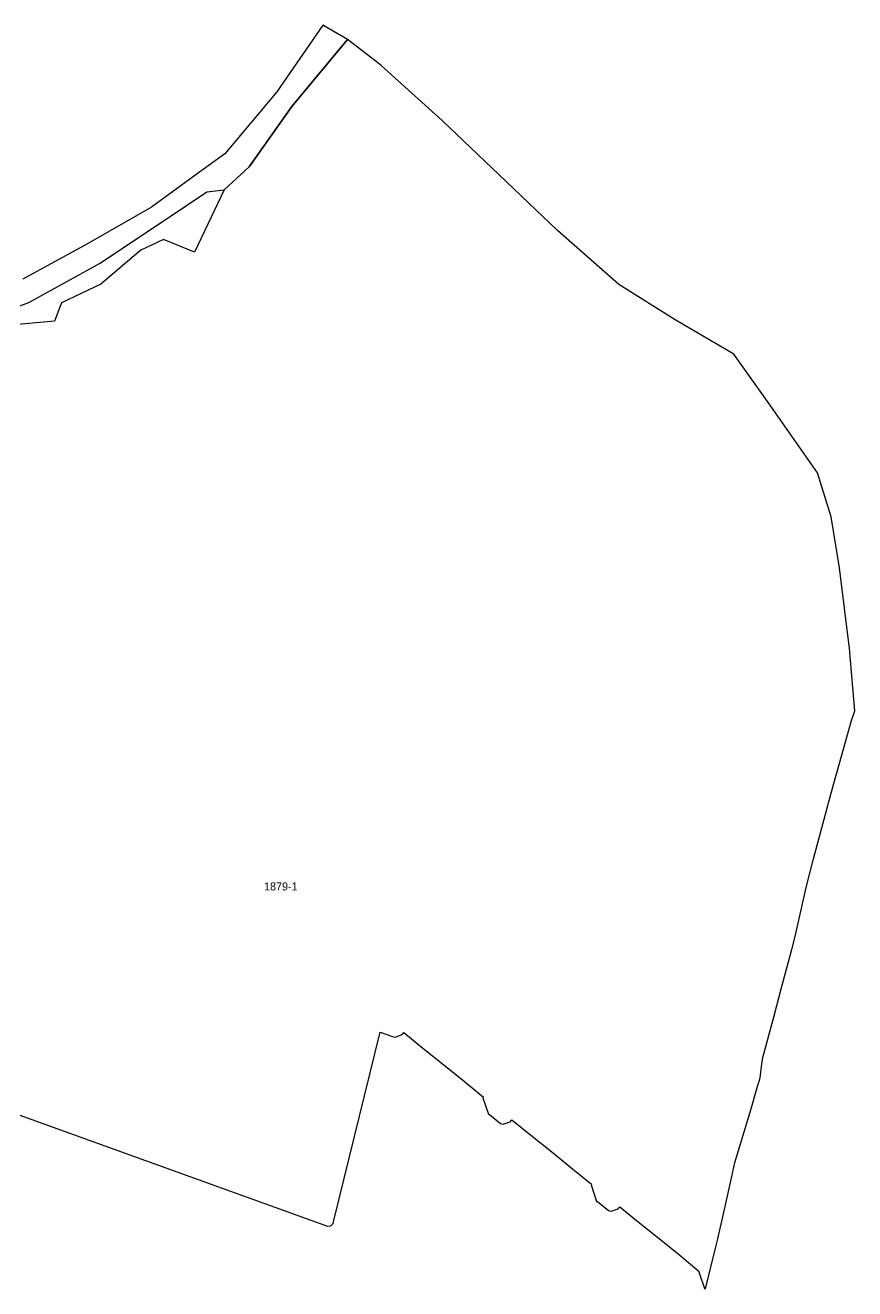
# Model space of a CAD drawing. Header units: centimetres. Extents: x 85226 to 578505, y -13061 to 170378.
# Drawn here: x 527052 to 578505, y 82341 to 160656 of the extents above; entities that cross this region are included whole.
import ezdxf
from ezdxf.enums import TextEntityAlignment as Align

# ---------------------------------------------------------------- set-up
doc = ezdxf.new("R2010")
doc.units = ezdxf.units.CM
doc.layers.add('OBILIQ_A10_PAR_PARCEL_TXT', color=7, linetype='Continuous')
doc.layers.add('OBILIQ_PAR_PARCELGEOM_ILI', color=7, linetype='Continuous')

msp = doc.modelspace()

# ---------------------------------------------------------------- linework, layer by layer
at = {"layer": 'OBILIQ_PAR_PARCELGEOM_ILI', "color": 7, "linetype": 'Continuous'}
for points in [[(525834.363, 142941.834), (527283.763, 143471.834), (531667.663, 145896.034), (535802.463, 148646.834), (538315.563, 150340.434), (539394.863, 150451.134), (540943.463, 151875.134), (543595.963, 155622.034), (547036.563, 159769.234), (545513.663, 160656.434), (542656.663, 156538.034), (539432.263, 152690.334), (537479.263, 151283.734), (534888.063, 149388.934), (530880.763, 147088.134), (526897.463, 144922.634)], [(518103.963, 96204.534), (531236.463, 91466.234), (545803.263, 86211.634), (546009.863, 86237.934), (546149.663, 86392.434), (546177.163, 86492.034), (549077.163, 98246.534), (549837.663, 97980.934), (549990.063, 97943.334), (550432.263, 98092.534), (550530.763, 98214.734), (551717.463, 97258.634), (553006.263, 96220.334), (554295.063, 95182.034), (555483.463, 94224.634), (555443.463, 94174.934), (555788.563, 93152.134), (555850.463, 93136.834), (556537.763, 92583.034), (556690.063, 92545.434), (557132.363, 92694.634), (557230.863, 92816.834), (558419.263, 91859.434), (559708.063, 90821.134), (560996.863, 89782.834), (562185.263, 88825.334), (562145.263, 88775.734), (562490.363, 87752.834), (562552.263, 87737.634), (563239.563, 87183.834), (563391.863, 87146.234), (563834.163, 87295.434), (563932.663, 87417.634), (565078.063, 86494.834), (566366.863, 85456.434), (567655.663, 84418.134), (568863.063, 83404.534), (568843.163, 83379.634), (569188.163, 82356.834), (569252.863, 82340.834), (569896.163, 84947.934), (570013.963, 85425.534), (570462.063, 87441.034), (570880.263, 89299.334), (571075.963, 90168.734), (571232.063, 90692.934), (571640.863, 92065.834), (572049.663, 93438.734), (572458.563, 94811.634), (572639.163, 95418.234), (572730.263, 96110.734), (572804.063, 96671.234), (573506.363, 99265.734), (573941.263, 100934.034), (574609.663, 103363.534), (574804.663, 104183.734), (575495.463, 107202.834), (575949.363, 108988.534), (577054.663, 113142.134), (578307.763, 117562.334), (578505.263, 118154.234), (578189.563, 122021.734), (577558.363, 127033.834), (577035.663, 130191.034), (576197.063, 132914.134), (573296.463, 137038.234), (571007.563, 140264.634), (567357.063, 142395.834), (563874.263, 144596.034), (560065.963, 147940.734), (556454.863, 151393.934), (552903.163, 154748.534), (549134.163, 158152.434), (548812.963, 158411.734), (547036.563, 159769.234), (543595.963, 155622.034), (540943.463, 151875.134), (539394.863, 150451.134), (537545.963, 146587.834), (535625.263, 147368.334), (534213.863, 146709.634), (531734.063, 144606.334), (529298.563, 143449.634), (528861.263, 142320.534), (526360.863, 142090.634)]]:
    msp.add_lwpolyline(points, dxfattribs=at)

# ---------------------------------------------------------------- texts
at = {"layer": 'OBILIQ_A10_PAR_PARCEL_TXT', "color": 7}
msp.add_text('1879-1', height=500, dxfattribs=at).set_placement((542904.363, 107278.634), align=Align.MIDDLE_CENTER)

doc.saveas('drawing.dxf')
